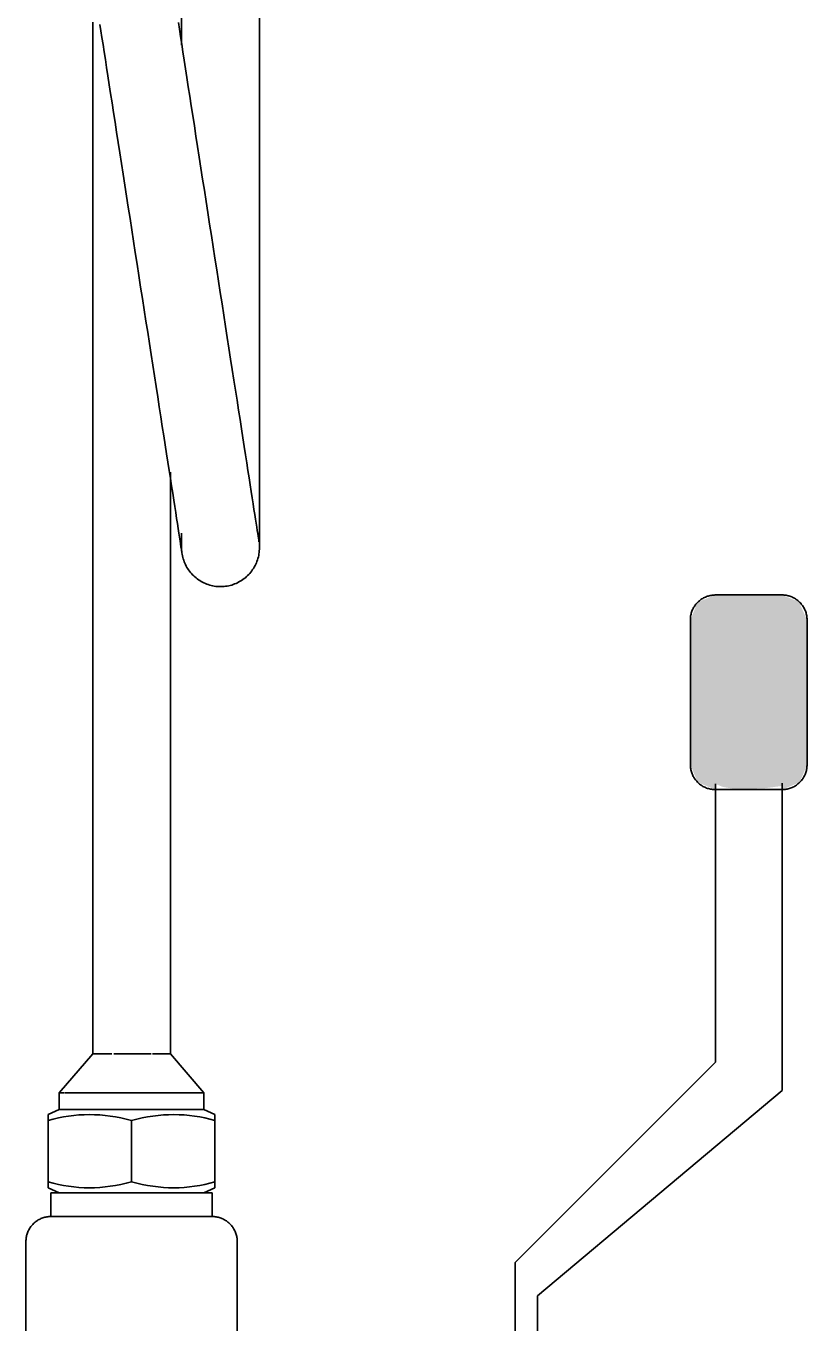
# Model space of a CAD drawing. Header units: millimetres. Extents: x -11989 to -4071, y -1478 to 4600.
# Drawn here: x -10657.1 to -10516.6, y 4133.8 to 4367 of the extents above; entities that cross this region are included whole.
import ezdxf

# ---------------------------------------------------------------- set-up
doc = ezdxf.new("R2010")
doc.units = ezdxf.units.MM
doc.layers.add('P-PIPE', color=7, linetype='Continuous', lineweight=35)

# ---------------------------------------------------------------- blocks, each defined once
blk = doc.blocks.new('Закладная прямая СГК _с перкинсом_ - Закладная прямая СГК _с перкинсом_-V27-Разрез 4')
at = {"layer": 'P-PIPE', "true_color": 0xff8000}
for points in [[(-8807.49, 919.5), (-8808.97, 922.75), (-8811.99, 924), (-8823.99, 924), (-8827.18, 922.68), (-8828.49, 919.5), (-8808.81, 919.5)], [(-8808.9, 893.5), (-8807.49, 893.5), (-8807.49, 919.5), (-8828.49, 919.5), (-8828.49, 893.5), (-8812.74, 893.5)], [(-8811.99, 889), (-8808.81, 890.32), (-8807.49, 893.5), (-8828.49, 893.5), (-8827.18, 890.32), (-8823.99, 889), (-8823.99, 890.02), (-8822.67, 889.49), (-8820.49, 889.12), (-8815.3, 889.23), (-8811.99, 889.66)]]:
    blk.add_hatch(color=30, dxfattribs=at).paths.add_polyline_path(points)
at = {"layer": 'P-PIPE'}
for p, q in [((-8828.49, 919.5), (-8828.49, 893.5)), ((-8807.49, 893.5), (-8807.49, 919.5)), ((-8823.99, 890.02), (-8823.99, 840)), ((-8811.99, 834.92), (-8811.99, 890.19)), ((-8823.99, 840), (-8859.99, 804)), ((-8855.99, 798), (-8811.99, 834.92)), ((-8943.49, 816.5), (-8943.49, 812.25)), ((-8914.49, 816.5), (-8943.49, 816.5)), ((-8914.49, 812.25), (-8914.49, 816.5)), ((-8914.49, 812.25), (-8943.49, 812.25)), ((-8947.99, 807.75), (-8947.99, 760.25)), ((-8909.99, 790), (-8909.99, 807.75)), ((-8859.99, 804), (-8859.99, 773)), ((-8855.99, 773), (-8855.99, 798))]:
    blk.add_line(p, q, dxfattribs=at)
at = {"layer": 'P-PIPE', "flags": 128}
for points in [[(-8828.49, 919.5), (-8828.49, 919.68), (-8828.48, 919.86), (-8828.46, 920.04), (-8828.44, 920.22), (-8828.4, 920.39), (-8828.37, 920.57), (-8828.32, 920.74), (-8828.27, 920.92), (-8828.21, 921.09), (-8828.14, 921.25), (-8828.07, 921.42), (-8827.99, 921.58), (-8827.9, 921.74), (-8827.81, 921.89), (-8827.71, 922.04), (-8827.6, 922.19), (-8827.49, 922.33), (-8827.38, 922.47), (-8827.26, 922.6), (-8827.13, 922.73), (-8827, 922.85), (-8826.86, 922.97), (-8826.72, 923.08), (-8826.58, 923.19), (-8826.43, 923.29), (-8826.27, 923.38), (-8826.12, 923.47), (-8825.95, 923.55), (-8825.79, 923.63), (-8825.62, 923.69), (-8825.46, 923.76), (-8825.28, 923.81), (-8825.11, 923.86), (-8824.94, 923.9), (-8824.76, 923.93), (-8824.58, 923.96), (-8824.4, 923.98), (-8824.22, 923.99), (-8824.04, 924), (-8823.99, 924)], [(-8823.99, 924), (-8823.99, 924), (-8823.98, 924), (-8823.95, 924), (-8823.92, 924), (-8823.87, 924), (-8823.82, 924), (-8823.76, 924), (-8823.69, 924), (-8823.61, 924), (-8823.52, 924), (-8823.42, 924), (-8823.32, 924), (-8823.2, 924), (-8823.08, 924), (-8822.95, 924), (-8822.81, 924), (-8822.66, 924), (-8822.51, 924), (-8822.34, 924), (-8822.17, 924), (-8822, 924), (-8821.82, 924), (-8821.63, 924), (-8821.44, 924), (-8821.24, 924), (-8821.03, 924), (-8820.82, 924), (-8820.61, 924)], [(-8811.99, 924), (-8812, 924), (-8812.01, 924), (-8812.04, 924), (-8812.07, 924), (-8812.11, 924), (-8812.17, 924), (-8812.23, 924), (-8812.3, 924), (-8812.38, 924), (-8812.47, 924), (-8812.57, 924), (-8812.67, 924), (-8812.79, 924), (-8812.91, 924), (-8813.04, 924), (-8813.18, 924), (-8813.33, 924), (-8813.48, 924), (-8813.65, 924), (-8813.81, 924), (-8813.99, 924), (-8814.17, 924), (-8814.36, 924), (-8814.55, 924), (-8814.75, 924), (-8814.96, 924), (-8815.17, 924), (-8815.38, 924), (-8815.6, 924), (-8815.82, 924), (-8816.05, 924), (-8816.27, 924), (-8816.51, 924), (-8816.74, 924), (-8816.97, 924), (-8817.21, 924), (-8817.45, 924), (-8817.69, 924), (-8817.93, 924), (-8818.17, 924), (-8818.41, 924), (-8818.65, 924), (-8818.89, 924), (-8819.12, 924), (-8819.36, 924), (-8819.59, 924), (-8819.82, 924), (-8820.05, 924), (-8820.27, 924), (-8820.49, 924), (-8820.71, 924), (-8820.92, 924), (-8821.13, 924), (-8821.33, 924), (-8821.53, 924), (-8821.72, 924), (-8821.9, 924), (-8822.08, 924), (-8822.25, 924), (-8822.42, 924), (-8822.58, 924), (-8822.73, 924), (-8822.87, 924), (-8823.01, 924), (-8823.14, 924), (-8823.26, 924), (-8823.37, 924), (-8823.47, 924), (-8823.56, 924), (-8823.65, 924), (-8823.72, 924), (-8823.79, 924), (-8823.85, 924), (-8823.9, 924), (-8823.93, 924), (-8823.96, 924), (-8823.98, 924), (-8823.99, 924), (-8823.99, 924)], [(-8815.28, 924), (-8815.07, 924), (-8814.86, 924), (-8814.66, 924), (-8814.46, 924), (-8814.27, 924), (-8814.09, 924), (-8813.91, 924), (-8813.74, 924), (-8813.57, 924), (-8813.41, 924), (-8813.26, 924), (-8813.12, 924), (-8812.98, 924), (-8812.85, 924), (-8812.73, 924), (-8812.62, 924), (-8812.52, 924), (-8812.43, 924), (-8812.34, 924), (-8812.27, 924), (-8812.2, 924), (-8812.14, 924), (-8812.09, 924), (-8812.05, 924), (-8812.03, 924), (-8812.01, 924), (-8812, 924), (-8811.99, 924)], [(-8811.99, 924), (-8811.81, 924), (-8811.63, 923.99), (-8811.46, 923.97), (-8811.28, 923.94), (-8811.1, 923.91), (-8810.92, 923.87), (-8810.75, 923.82), (-8810.58, 923.77), (-8810.41, 923.71), (-8810.24, 923.64), (-8810.08, 923.57), (-8809.92, 923.49), (-8809.76, 923.41), (-8809.6, 923.31), (-8809.45, 923.21), (-8809.31, 923.11), (-8809.16, 923), (-8809.03, 922.88), (-8808.89, 922.76), (-8808.77, 922.64), (-8808.64, 922.5), (-8808.53, 922.37), (-8808.41, 922.23), (-8808.31, 922.08), (-8808.21, 921.93), (-8808.11, 921.78), (-8808.03, 921.62), (-8807.94, 921.46), (-8807.87, 921.3), (-8807.8, 921.13), (-8807.74, 920.96), (-8807.68, 920.79), (-8807.64, 920.62), (-8807.59, 920.44), (-8807.56, 920.26), (-8807.53, 920.09), (-8807.51, 919.91), (-8807.5, 919.73), (-8807.49, 919.55), (-8807.49, 919.5)], [(-8823.99, 889), (-8824.17, 889), (-8824.35, 889.01), (-8824.53, 889.03), (-8824.71, 889.06), (-8824.89, 889.09), (-8825.06, 889.13), (-8825.24, 889.18), (-8825.41, 889.23), (-8825.58, 889.29), (-8825.75, 889.36), (-8825.91, 889.43), (-8826.07, 889.51), (-8826.23, 889.59), (-8826.38, 889.69), (-8826.54, 889.79), (-8826.68, 889.89), (-8826.82, 890), (-8826.96, 890.12), (-8827.09, 890.24), (-8827.22, 890.36), (-8827.35, 890.5), (-8827.46, 890.63), (-8827.57, 890.77), (-8827.68, 890.92), (-8827.78, 891.07), (-8827.88, 891.22), (-8827.96, 891.38), (-8828.04, 891.54), (-8828.12, 891.7), (-8828.19, 891.87), (-8828.25, 892.04), (-8828.31, 892.21), (-8828.35, 892.38), (-8828.39, 892.56), (-8828.43, 892.74), (-8828.46, 892.91), (-8828.48, 893.09), (-8828.49, 893.27), (-8828.49, 893.45), (-8828.49, 893.5)], [(-8807.49, 893.5), (-8807.5, 893.32), (-8807.51, 893.14), (-8807.53, 892.96), (-8807.55, 892.78), (-8807.58, 892.61), (-8807.62, 892.43), (-8807.67, 892.26), (-8807.72, 892.08), (-8807.78, 891.91), (-8807.85, 891.75), (-8807.92, 891.58), (-8808, 891.42), (-8808.09, 891.26), (-8808.18, 891.11), (-8808.28, 890.96), (-8808.38, 890.81), (-8808.5, 890.67), (-8808.61, 890.53), (-8808.73, 890.4), (-8808.86, 890.27), (-8808.99, 890.15), (-8809.13, 890.03), (-8809.27, 889.92), (-8809.41, 889.81), (-8809.56, 889.71), (-8809.72, 889.62), (-8809.87, 889.53), (-8810.03, 889.45), (-8810.2, 889.37), (-8810.36, 889.31), (-8810.53, 889.24), (-8810.7, 889.19), (-8810.88, 889.14), (-8811.05, 889.1), (-8811.23, 889.07), (-8811.41, 889.04), (-8811.59, 889.02), (-8811.77, 889.01), (-8811.95, 889), (-8811.99, 889)], [(-8821.9, 889), (-8822.08, 889), (-8822.25, 889), (-8822.42, 889), (-8822.58, 889), (-8822.73, 889), (-8822.87, 889), (-8823.01, 889), (-8823.14, 889), (-8823.26, 889), (-8823.37, 889), (-8823.47, 889), (-8823.56, 889), (-8823.65, 889), (-8823.72, 889), (-8823.79, 889), (-8823.85, 889), (-8823.9, 889), (-8823.93, 889), (-8823.96, 889), (-8823.98, 889), (-8823.99, 889)], [(-8823.99, 889), (-8823.98, 889), (-8823.95, 889), (-8823.92, 889), (-8823.87, 889), (-8823.82, 889), (-8823.76, 889), (-8823.69, 889), (-8823.61, 889), (-8823.52, 889), (-8823.42, 889), (-8823.32, 889), (-8823.2, 889), (-8823.08, 889), (-8822.95, 889), (-8822.81, 889), (-8822.66, 889), (-8822.51, 889), (-8822.34, 889), (-8822.17, 889), (-8822, 889), (-8821.82, 889), (-8821.63, 889), (-8821.44, 889), (-8821.24, 889), (-8821.03, 889), (-8820.82, 889), (-8820.61, 889), (-8820.39, 889), (-8820.17, 889), (-8819.94, 889), (-8819.71, 889), (-8819.48, 889), (-8819.25, 889), (-8819.01, 889), (-8818.78, 889), (-8818.54, 889), (-8818.3, 889), (-8818.06, 889), (-8817.82, 889), (-8817.58, 889), (-8817.34, 889), (-8817.1, 889), (-8816.87, 889), (-8816.63, 889), (-8816.4, 889), (-8816.17, 889), (-8815.94, 889), (-8815.72, 889), (-8815.5, 889), (-8815.28, 889), (-8815.07, 889), (-8814.86, 889), (-8814.66, 889), (-8814.46, 889), (-8814.27, 889), (-8814.09, 889), (-8813.91, 889), (-8813.74, 889), (-8813.57, 889), (-8813.41, 889), (-8813.26, 889), (-8813.12, 889), (-8812.98, 889), (-8812.85, 889), (-8812.73, 889), (-8812.62, 889), (-8812.52, 889), (-8812.43, 889), (-8812.34, 889), (-8812.27, 889), (-8812.2, 889), (-8812.14, 889), (-8812.09, 889), (-8812.05, 889), (-8812.03, 889), (-8812.01, 889), (-8812, 889)], [(-8812, 889), (-8812.01, 889), (-8812.04, 889), (-8812.07, 889), (-8812.11, 889), (-8812.17, 889), (-8812.23, 889), (-8812.3, 889), (-8812.38, 889), (-8812.47, 889), (-8812.57, 889), (-8812.67, 889), (-8812.79, 889), (-8812.91, 889), (-8813.04, 889), (-8813.18, 889), (-8813.33, 889), (-8813.48, 889), (-8813.65, 889), (-8813.81, 889), (-8813.99, 889), (-8814.17, 889)], [(-8947.99, 807.75), (-8947.99, 807.93), (-8947.98, 808.11), (-8947.96, 808.29), (-8947.94, 808.47), (-8947.9, 808.64), (-8947.87, 808.82), (-8947.82, 808.99), (-8947.77, 809.17), (-8947.71, 809.34), (-8947.64, 809.5), (-8947.57, 809.67), (-8947.49, 809.83), (-8947.4, 809.99), (-8947.31, 810.14), (-8947.21, 810.29), (-8947.1, 810.44), (-8946.99, 810.58), (-8946.88, 810.72), (-8946.76, 810.85), (-8946.63, 810.98), (-8946.5, 811.1), (-8946.36, 811.22), (-8946.22, 811.33), (-8946.08, 811.44), (-8945.93, 811.54), (-8945.77, 811.63), (-8945.62, 811.72), (-8945.45, 811.8), (-8945.29, 811.88), (-8945.12, 811.94), (-8944.96, 812.01), (-8944.78, 812.06), (-8944.61, 812.11), (-8944.44, 812.15), (-8944.26, 812.18), (-8944.08, 812.21), (-8943.9, 812.23), (-8943.72, 812.24), (-8943.54, 812.25), (-8943.49, 812.25)], [(-8943.49, 812.25), (-8943.48, 812.25), (-8943.45, 812.25), (-8943.39, 812.25), (-8943.31, 812.25), (-8943.21, 812.25), (-8943.08, 812.25), (-8942.93, 812.25), (-8942.76, 812.25), (-8942.56, 812.25), (-8942.35, 812.25), (-8942.11, 812.25), (-8941.86, 812.25), (-8941.58, 812.25), (-8941.28, 812.25), (-8940.96, 812.25), (-8940.62, 812.25)], [(-8914.49, 812.25), (-8914.51, 812.25), (-8914.54, 812.25), (-8914.6, 812.25), (-8914.68, 812.25), (-8914.78, 812.25), (-8914.91, 812.25), (-8915.06, 812.25), (-8915.23, 812.25), (-8915.42, 812.25), (-8915.64, 812.25), (-8915.88, 812.25), (-8916.13, 812.25), (-8916.41, 812.25), (-8916.71, 812.25), (-8917.03, 812.25), (-8917.36, 812.25), (-8917.72, 812.25), (-8918.09, 812.25), (-8918.48, 812.25), (-8918.89, 812.25), (-8919.32, 812.25), (-8919.76, 812.25), (-8920.21, 812.25), (-8920.68, 812.25), (-8921.16, 812.25), (-8921.65, 812.25), (-8922.16, 812.25), (-8922.68, 812.25), (-8923.2, 812.25), (-8923.74, 812.25), (-8924.28, 812.25), (-8924.84, 812.25), (-8925.4, 812.25), (-8925.96, 812.25), (-8926.53, 812.25), (-8927.1, 812.25), (-8927.68, 812.25), (-8928.26, 812.25), (-8928.84, 812.25), (-8929.42, 812.25), (-8930, 812.25), (-8930.57, 812.25), (-8931.15, 812.25), (-8931.72, 812.25), (-8932.29, 812.25), (-8932.85, 812.25), (-8933.41, 812.25), (-8933.96, 812.25), (-8934.5, 812.25), (-8935.03, 812.25), (-8935.55, 812.25), (-8936.06, 812.25), (-8936.56, 812.25), (-8937.05, 812.25), (-8937.53, 812.25), (-8937.99, 812.25), (-8938.44, 812.25), (-8938.87, 812.25), (-8939.29, 812.25), (-8939.69, 812.25), (-8940.07, 812.25), (-8940.44, 812.25), (-8940.78, 812.25), (-8941.11, 812.25), (-8941.42, 812.25), (-8941.71, 812.25), (-8941.98, 812.25), (-8942.22, 812.25), (-8942.45, 812.25), (-8942.66, 812.25), (-8942.84, 812.25), (-8943, 812.25), (-8943.14, 812.25), (-8943.26, 812.25), (-8943.35, 812.25), (-8943.42, 812.25), (-8943.47, 812.25), (-8943.49, 812.25), (-8943.49, 812.25)], [(-8917.55, 812.25), (-8917.21, 812.25), (-8916.88, 812.25), (-8916.57, 812.25), (-8916.28, 812.25), (-8916.01, 812.25), (-8915.76, 812.25), (-8915.54, 812.25), (-8915.33, 812.25), (-8915.15, 812.25), (-8914.99, 812.25), (-8914.85, 812.25), (-8914.73, 812.25), (-8914.64, 812.25), (-8914.57, 812.25), (-8914.52, 812.25), (-8914.5, 812.25), (-8914.49, 812.25)], [(-8914.49, 812.25), (-8914.31, 812.25), (-8914.13, 812.24), (-8913.96, 812.22), (-8913.78, 812.19), (-8913.6, 812.16), (-8913.42, 812.12), (-8913.25, 812.07), (-8913.08, 812.02), (-8912.91, 811.96), (-8912.74, 811.89), (-8912.58, 811.82), (-8912.42, 811.74), (-8912.26, 811.66), (-8912.1, 811.56), (-8911.95, 811.46), (-8911.81, 811.36), (-8911.66, 811.25), (-8911.53, 811.13), (-8911.39, 811.01), (-8911.27, 810.89), (-8911.14, 810.75), (-8911.03, 810.62), (-8910.91, 810.48), (-8910.81, 810.33), (-8910.71, 810.18), (-8910.61, 810.03), (-8910.53, 809.87), (-8910.44, 809.71), (-8910.37, 809.55), (-8910.3, 809.38), (-8910.24, 809.21), (-8910.18, 809.04), (-8910.14, 808.87), (-8910.09, 808.69), (-8910.06, 808.51), (-8910.03, 808.34), (-8910.01, 808.16), (-8910, 807.98), (-8909.99, 807.8), (-8909.99, 807.75)]]:
    blk.add_lwpolyline(points, dxfattribs=at)
blk = doc.blocks.new('РОСМА_ПетлеваяТрубкаПрямая - Прямая из углеродистой стали-V28-Разрез 4')
at = {"layer": 'P-PIPE'}
for p, q in [((-8935.99, 905.02), (-8935.99, 841.5)), ((-8921.99, 841.5), (-8921.99, 905.02)), ((-8935.99, 841.5), (-8941.99, 834.5)), ((-8935.99, 841.5), (-8932.56, 841.5)), ((-8932.21, 841.5), (-8926.87, 841.5)), ((-8926.87, 841.5), (-8925.48, 841.5)), ((-8925.22, 841.5), (-8921.99, 841.5)), ((-8915.99, 834.5), (-8921.99, 841.5)), ((-8941.99, 834.5), (-8941.99, 831.5)), ((-8941.11, 834.5), (-8941.99, 834.5)), ((-8941, 834.5), (-8940.77, 834.5)), ((-8934.48, 834.5), (-8940.78, 834.5)), ((-8934.49, 834.5), (-8933.43, 834.5)), ((-8924.54, 834.5), (-8933.45, 834.5)), ((-8924.55, 834.5), (-8923.49, 834.5)), ((-8917.21, 834.5), (-8923.51, 834.5)), ((-8917.22, 834.5), (-8916.98, 834.5)), ((-8915.99, 834.5), (-8916.88, 834.5)), ((-8915.99, 831.5), (-8915.99, 834.5)), ((-8941.99, 831.5), (-8944, 830.57)), ((-8941.99, 831.5), (-8915.99, 831.5)), ((-8928.99, 831.5), (-8941.99, 831.5)), ((-8915.99, 831.5), (-8928.99, 831.5)), ((-8913.99, 830.57), (-8915.99, 831.5)), ((-8943.99, 829.5), (-8943.99, 818.5)), ((-8928.99, 818.5), (-8928.99, 829.5)), ((-8913.99, 829.5), (-8913.99, 818.5)), ((-8944, 817.43), (-8941.99, 816.5)), ((-8915.99, 816.5), (-8913.99, 817.43))]:
    blk.add_line(p, q, dxfattribs=at)
at = {"layer": 'P-PIPE', "flags": 128}
for points in [[(-8919.99, 1059.8), (-8919.99, 1057.8), (-8919.99, 1055.81), (-8919.99, 1053.82), (-8919.99, 1051.84), (-8919.99, 1049.87), (-8919.99, 1047.92), (-8919.99, 1045.98), (-8919.99, 1044.07), (-8919.99, 1042.19), (-8919.99, 1040.33), (-8919.99, 1038.51), (-8919.99, 1036.71), (-8919.99, 1034.96), (-8919.99, 1033.24), (-8919.99, 1031.57), (-8919.99, 1029.94), (-8919.99, 1028.36), (-8919.99, 1026.83), (-8919.99, 1025.36), (-8919.99, 1023.93), (-8919.99, 1022.83)], [(-8905.99, 1022.46), (-8905.99, 1023.82), (-8905.99, 1025.24), (-8905.99, 1026.71), (-8905.99, 1028.24), (-8905.99, 1029.81), (-8905.99, 1031.44), (-8905.99, 1033.1), (-8905.99, 1034.82), (-8905.99, 1036.57), (-8905.99, 1038.36), (-8905.99, 1040.18), (-8905.99, 1042.04), (-8905.99, 1043.92), (-8905.99, 1045.83), (-8905.99, 1047.76), (-8905.99, 1049.71), (-8905.99, 1051.68), (-8905.99, 1053.65), (-8905.99, 1055.64), (-8905.99, 1057.64), (-8905.99, 1059.64), (-8905.99, 1059.8)], [(-8935.99, 946.59), (-8935.99, 948.04), (-8935.99, 949.54), (-8935.99, 951.1), (-8935.99, 952.71), (-8935.99, 954.37), (-8935.99, 956.08), (-8935.99, 957.83), (-8935.99, 959.63), (-8935.99, 961.46), (-8935.99, 963.33), (-8935.99, 965.23), (-8935.99, 967.16), (-8935.99, 969.12), (-8935.99, 971.11), (-8935.99, 973.11), (-8935.99, 975.13), (-8935.99, 977.17), (-8935.99, 979.22), (-8935.99, 981.27), (-8935.99, 983.33), (-8935.99, 985.39), (-8935.99, 987.45), (-8935.99, 989.5), (-8935.99, 991.54), (-8935.99, 993.57), (-8935.99, 995.59), (-8935.99, 997.59), (-8935.99, 999.56), (-8935.99, 1001.51), (-8935.99, 1003.44), (-8935.99, 1005.33), (-8935.99, 1007.19), (-8935.99, 1009.01), (-8935.99, 1010.79), (-8935.99, 1012.52), (-8935.99, 1014.22), (-8935.99, 1015.86), (-8935.99, 1017.45), (-8935.99, 1018.99), (-8935.99, 1020.47), (-8935.99, 1021.9), (-8935.99, 1023.26), (-8935.99, 1024.56), (-8935.99, 1025.8), (-8935.99, 1026.97)], [(-8906.08, 933.57), (-8906.08, 933.62), (-8906.1, 933.74), (-8906.13, 933.94), (-8906.18, 934.23), (-8906.24, 934.6), (-8906.31, 935.05), (-8906.39, 935.58), (-8906.48, 936.19), (-8906.59, 936.88), (-8906.71, 937.64), (-8906.84, 938.48), (-8906.98, 939.39), (-8907.13, 940.38), (-8907.3, 941.44), (-8907.47, 942.57), (-8907.66, 943.77), (-8907.86, 945.03), (-8908.06, 946.36), (-8908.28, 947.75), (-8908.5, 949.19), (-8908.74, 950.7), (-8908.98, 952.26), (-8909.23, 953.87), (-8909.49, 955.54), (-8909.75, 957.25), (-8910.03, 959), (-8910.31, 960.8), (-8910.59, 962.64), (-8910.88, 964.51), (-8911.18, 966.41), (-8911.48, 968.35), (-8911.78, 970.31), (-8912.09, 972.29), (-8912.4, 974.3), (-8912.72, 976.32), (-8913.03, 978.36), (-8913.35, 980.4), (-8913.67, 982.46), (-8913.99, 984.52), (-8914.31, 986.58), (-8914.63, 988.64), (-8914.95, 990.69), (-8915.27, 992.73), (-8915.58, 994.76), (-8915.89, 996.78), (-8916.21, 998.77), (-8916.51, 1000.75), (-8916.81, 1002.7), (-8917.11, 1004.62), (-8917.41, 1006.51), (-8917.69, 1008.36), (-8917.98, 1010.18), (-8918.25, 1011.96), (-8918.52, 1013.69), (-8918.79, 1015.38), (-8919.04, 1017.02), (-8919.29, 1018.61), (-8919.53, 1020.15), (-8919.76, 1021.63), (-8919.98, 1023.05), (-8920.19, 1024.41), (-8920.39, 1025.71), (-8920.58, 1026.94)], [(-8934.69, 1026.56), (-8934.51, 1025.43), (-8934.33, 1024.23), (-8934.13, 1022.97), (-8933.93, 1021.64), (-8933.71, 1020.25), (-8933.49, 1018.81), (-8933.25, 1017.3), (-8933.01, 1015.74), (-8932.76, 1014.13), (-8932.5, 1012.46), (-8932.23, 1010.75), (-8931.96, 1009), (-8931.68, 1007.2), (-8931.4, 1005.36), (-8931.11, 1003.49), (-8930.81, 1001.59), (-8930.51, 999.65), (-8930.21, 997.69), (-8929.9, 995.71), (-8929.59, 993.7), (-8929.27, 991.68), (-8928.95, 989.64), (-8928.64, 987.6), (-8928.32, 985.54), (-8928, 983.48), (-8927.68, 981.42), (-8927.36, 979.36), (-8927.04, 977.31), (-8926.72, 975.27), (-8926.41, 973.24), (-8926.09, 971.22), (-8925.78, 969.23), (-8925.48, 967.25), (-8925.17, 965.3), (-8924.88, 963.38), (-8924.58, 961.49), (-8924.29, 959.64), (-8924.01, 957.82), (-8923.74, 956.04), (-8923.47, 954.31), (-8923.2, 952.62), (-8922.95, 950.98), (-8922.7, 949.39), (-8922.46, 947.85), (-8922.23, 946.37), (-8922.01, 944.95), (-8921.8, 943.59), (-8921.6, 942.29), (-8921.41, 941.06), (-8921.23, 939.89), (-8921.06, 938.8), (-8920.9, 937.77), (-8920.75, 936.82), (-8920.61, 935.93), (-8920.49, 935.13), (-8920.37, 934.4), (-8920.27, 933.75), (-8920.18, 933.18), (-8920.11, 932.68), (-8920.04, 932.27), (-8919.99, 931.94), (-8919.95, 931.69), (-8919.93, 931.52), (-8919.91, 931.44), (-8919.91, 931.43)], [(-8905.99, 1022.46), (-8905.99, 1021.06), (-8905.99, 1019.6), (-8905.99, 1018.08), (-8905.99, 1016.51), (-8905.99, 1014.89), (-8905.99, 1013.22), (-8905.99, 1011.5), (-8905.99, 1009.74), (-8905.99, 1007.93), (-8905.99, 1006.09), (-8905.99, 1004.21), (-8905.99, 1002.3), (-8905.99, 1000.36), (-8905.99, 998.39), (-8905.99, 996.41), (-8905.99, 994.4), (-8905.99, 992.37), (-8905.99, 990.33), (-8905.99, 988.28), (-8905.99, 986.23), (-8905.99, 984.17), (-8905.99, 982.11), (-8905.99, 980.05), (-8905.99, 978), (-8905.99, 975.96), (-8905.99, 973.93), (-8905.99, 971.92), (-8905.99, 969.93), (-8905.99, 967.96), (-8905.99, 966.02), (-8905.99, 964.1), (-8905.99, 962.22), (-8905.99, 960.37), (-8905.99, 958.56), (-8905.99, 956.79), (-8905.99, 955.06), (-8905.99, 953.38), (-8905.99, 951.75), (-8905.99, 950.17), (-8905.99, 948.64), (-8905.99, 947.17), (-8905.99, 945.76), (-8905.99, 944.41), (-8905.99, 943.13), (-8905.99, 941.91), (-8905.99, 940.76), (-8905.99, 939.67), (-8905.99, 938.66), (-8905.99, 937.72), (-8905.99, 936.85), (-8905.99, 936.06), (-8905.99, 935.35), (-8905.99, 934.71), (-8905.99, 934.15), (-8905.99, 933.68), (-8905.99, 933.28), (-8905.99, 932.96), (-8905.99, 932.73), (-8905.99, 932.58), (-8905.99, 932.51), (-8905.99, 932.5)], [(-8935.99, 946.59), (-8935.99, 944.99), (-8935.99, 943.32), (-8935.99, 941.58), (-8935.99, 939.79), (-8935.99, 937.95), (-8935.99, 936.05), (-8935.99, 934.1), (-8935.99, 932.11), (-8935.99, 930.07), (-8935.99, 927.99), (-8935.99, 925.88), (-8935.99, 923.73), (-8935.99, 921.55), (-8935.99, 919.35), (-8935.99, 917.12), (-8935.99, 914.87), (-8935.99, 912.61), (-8935.99, 910.34), (-8935.99, 908.05), (-8935.99, 905.76), (-8935.99, 905.02)], [(-8921.99, 905.02), (-8921.99, 907.31), (-8921.99, 909.59), (-8921.99, 911.87), (-8921.99, 914.14), (-8921.99, 916.39), (-8921.99, 918.62), (-8921.99, 920.84), (-8921.99, 923.02), (-8921.99, 925.18), (-8921.99, 927.31), (-8921.99, 929.4), (-8921.99, 931.45), (-8921.99, 933.46), (-8921.99, 935.42), (-8921.99, 937.34), (-8921.99, 939.2), (-8921.99, 941.01), (-8921.99, 942.76), (-8921.99, 944.45), (-8921.99, 946.08)], [(-8919.99, 932.5), (-8919.99, 932.54), (-8919.99, 932.66), (-8919.99, 932.87), (-8919.99, 933.16), (-8919.99, 933.53), (-8919.99, 933.98), (-8919.99, 934.51), (-8919.99, 935.11)], [(-8912.99, 925.5), (-8913.27, 925.51), (-8913.55, 925.52), (-8913.83, 925.55), (-8914.11, 925.59), (-8914.39, 925.64), (-8914.66, 925.7), (-8914.93, 925.77), (-8915.2, 925.86), (-8915.46, 925.95), (-8915.72, 926.05), (-8915.98, 926.17), (-8916.23, 926.29), (-8916.47, 926.43), (-8916.71, 926.57), (-8916.95, 926.72), (-8917.17, 926.89), (-8917.4, 927.06), (-8917.61, 927.24), (-8917.82, 927.43), (-8918.02, 927.62), (-8918.21, 927.83), (-8918.39, 928.04), (-8918.56, 928.26), (-8918.73, 928.49), (-8918.88, 928.72), (-8919.03, 928.96), (-8919.17, 929.2), (-8919.3, 929.45), (-8919.41, 929.7), (-8919.52, 929.96), (-8919.61, 930.23), (-8919.7, 930.49), (-8919.78, 930.76), (-8919.84, 931.04), (-8919.89, 931.31), (-8919.93, 931.59), (-8919.97, 931.87), (-8919.99, 932.14), (-8919.99, 932.42), (-8919.99, 932.5)], [(-8905.99, 932.5), (-8906, 932.22), (-8906.02, 931.94), (-8906.04, 931.66), (-8906.08, 931.38), (-8906.13, 931.11), (-8906.19, 930.84), (-8906.27, 930.57), (-8906.35, 930.3), (-8906.44, 930.03), (-8906.55, 929.77), (-8906.66, 929.52), (-8906.79, 929.27), (-8906.92, 929.02), (-8907.06, 928.78), (-8907.22, 928.55), (-8907.38, 928.32), (-8907.55, 928.1), (-8907.73, 927.88), (-8907.92, 927.68), (-8908.12, 927.48), (-8908.32, 927.29), (-8908.53, 927.1), (-8908.75, 926.93), (-8908.98, 926.77), (-8909.21, 926.61), (-8909.45, 926.46), (-8909.7, 926.33), (-8909.94, 926.2), (-8910.2, 926.08), (-8910.46, 925.98), (-8910.72, 925.88), (-8910.99, 925.79), (-8911.26, 925.72), (-8911.53, 925.65), (-8911.8, 925.6), (-8912.08, 925.56), (-8912.36, 925.53), (-8912.64, 925.51), (-8912.92, 925.5), (-8912.99, 925.5)]]:
    blk.add_lwpolyline(points, dxfattribs=at)
at = {"layer": 'P-PIPE'}
for points in [[(-8928.99, 829.5), (-8931.56, 830.22), (-8936.63, 830.93), (-8941.56, 830.22), (-8943.99, 829.5)], [(-8943.99, 829.5), (-8943.99, 830.22), (-8943.99, 830.57), (-8943.99, 830.57)], [(-8913.99, 829.5), (-8916.43, 830.22), (-8921.36, 830.93), (-8926.43, 830.22), (-8928.99, 829.5)], [(-8913.99, 830.57), (-8913.99, 830.57), (-8913.99, 830.22), (-8913.99, 829.5)], [(-8943.99, 818.5), (-8941.56, 817.78), (-8936.63, 817.07), (-8931.56, 817.78), (-8928.99, 818.5)], [(-8943.99, 817.43), (-8943.99, 817.43), (-8943.99, 817.78), (-8943.99, 818.5)], [(-8928.99, 818.5), (-8926.43, 817.78), (-8921.36, 817.07), (-8916.43, 817.78), (-8913.99, 818.5)], [(-8913.99, 818.5), (-8913.99, 817.78), (-8913.99, 817.43), (-8913.99, 817.43)]]:
    blk.add_open_spline(points, degree=3, dxfattribs=at)

msp = doc.modelspace()

# ---------------------------------------------------------------- block references
at = {"layer": 'P-PIPE'}
for name in ['Закладная прямая СГК _с перкинсом_ - Закладная прямая СГК _с перкинсом_-V27-Разрез 4', 'РОСМА_ПетлеваяТрубкаПрямая - Прямая из углеродистой стали-V28-Разрез 4']:
    msp.add_blockref(name, (-1709.06, 3340.69), dxfattribs=at)

doc.saveas('drawing.dxf')
